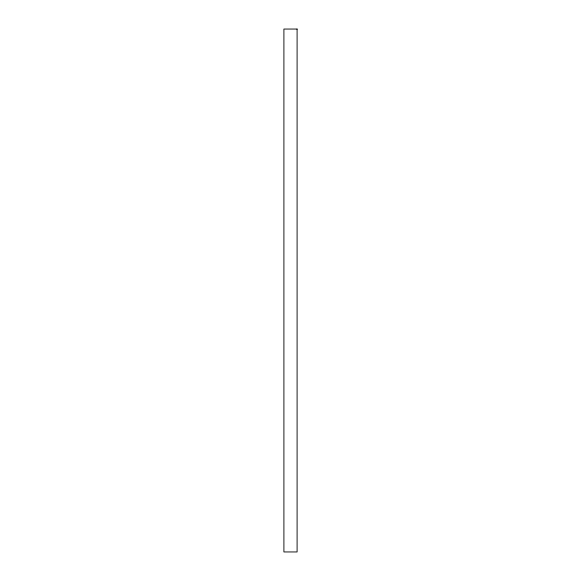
<?xml version="1.0" encoding="UTF-8"?>
<svg xmlns="http://www.w3.org/2000/svg" width="581" height="581" viewBox="0 0 581 581"><rect width="100%" height="100%" fill="white"/><g stroke="black" fill="none" stroke-linecap="round" stroke-linejoin="round"><path stroke-width="0.87" d="M297.094 29.05L283.906 29.05L283.906 551.95L297.094 551.95L297.094 29.05"/></g></svg>
